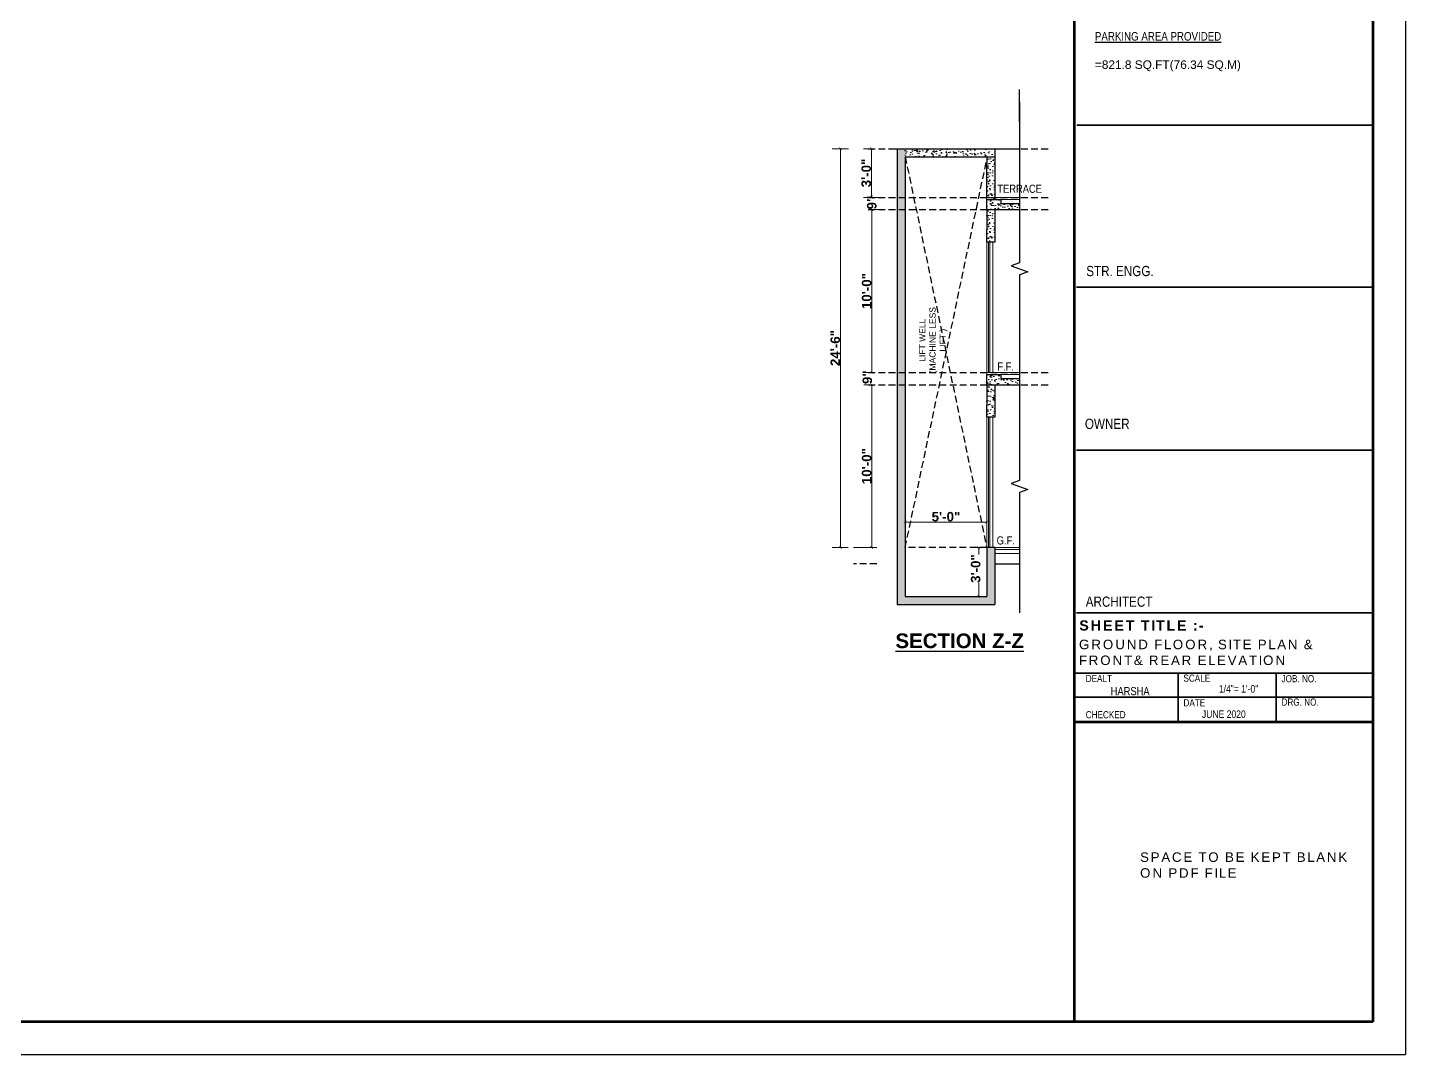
# Model space of a CAD drawing. Header units: feet. Extents: x 18471 to 30550, y -13540 to -11719.
# Drawn here: x 19316 to 20331, y -13380 to -12623 of the extents above; entities that cross this region are included whole.
import ezdxf

# ---------------------------------------------------------------- set-up
doc = ezdxf.new("R2010")
doc.units = ezdxf.units.FT
doc.header["$MEASUREMENT"] = 0
doc.header["$PDMODE"] = 2
doc.linetypes.add('DASHED', pattern=[0.75, 0.5, -0.25])
doc.linetypes.add('DASHED2', pattern=[0.375, 0.25, -0.125])
doc.layers.get('0').update_dxf_attribs({"lineweight": 30})
for name, color, linetype, lineweight in [('DIM 01', 7, 'Continuous', 9), ('DOOR', 32, 'Continuous', 13), ('HATCH', 9, 'Continuous', 20), ('PROJECTION', 1, 'DASHED2', 25), ('TEXT', 7, 'Continuous', 30), ('WALL', 10, 'Continuous', 30)]:
    doc.layers.add(name, color=color, linetype=linetype, lineweight=lineweight)
doc.layers.add('Text F.F', color=7, linetype='Continuous')
doc.styles.add('AR. TEXT 01', font='arialbd.ttf')
doc.styles.get("Standard").update_dxf_attribs({"font": 'ARIALN.TTF'})
doc.styles.add('style1', font='swissel.ttf')
doc.styles.add('TEXT', font='arial.ttf', dxfattribs={"height": 5})
doc.dimstyles.new('DIM 50', dxfattribs={"dimtxt": 6, "dimasz": 3, "dimexe": 6, "dimexo": 4, "dimgap": 0.3125, "dimtad": 1, "dimzin": 3, "dimdsep": 46, "dimlunit": 4, "dimtxsty": 'AR. TEXT 01', "dimblk": 'DOT', "dimcen": 0.09, "dimclrd": 5, "dimclre": 5, "dimclrt": 5, "dimazin": 0, "dimtfac": 0.8, "dimtofl": 0, "dimtmove": 1, "dimatfit": 3, "dimfxl": 6, "dimfxlon": 1, "dimfrac": 1, "dimtolj": 1, "dimtzin": 0, "dimlwd": -1, "dimlwe": -1, "dimarcsym": 1})
pattern_1 = [(50, (1732.317, -16983.211), (7.1726018, -0.6275213), [0.75, -8.25]), (-5, (1732.317, -16983.211), (-1.3875133, 7.5219213), [0.6, -6.6]), (100.4514, (1732.915, -16983.263), (5.7850938, 6.8943954), [0.637402, -7.011421]), (46.1842, (1732.317, -16981.211), (10.6724105, -1.65519), [1.125, -12.375]), (96.6356, (1733.207, -16981.349), (9.346627, 9.7411787), [0.956103, -10.51713]), (-8.8158, (1732.317, -16981.211), (9.3466195, 9.741186), [0.9, -9.9]), (21, (1733.317, -16981.711), (5.9690705, -4.0261889), [0.75, -8.25]), (-34, (1733.317, -16981.711), (2.4331533, 7.2515005), [0.6, -6.6]), (71.4514, (1733.8146, -16982.046), (8.4022263, 3.225305), [0.637402, -7.011421]), (37.5, (1732.3171, -16983.2107), (0.12159855, 3.32893854), [0, -6.52, 0, -6.7, 0, -6.625]), (7.5, (1732.317, -16983.2107), (2.6306954, 3.9441171), [0, -3.82, 0, -6.37, 0, -2.525]), (-32.5, (1730.0871, -16983.2107), (5.33822436, -0.2255487), [0, -2.5, 0, -7.8, 0, -10.35]), (-42.5, (1729.087, -16983.2107), (5.8318617, 1.0010498), [0, -3.25, 0, -5.18, 0, -7.35])]

# ---------------------------------------------------------------- blocks, each defined once
blk = doc.blocks.new('_ArchTick')
at = {"color": 0, "linetype": 'ByBlock', "const_width": 0.15}
blk.add_lwpolyline([(-0.5, -0.5), (0.5, 0.5)], dxfattribs=at)
blk = doc.blocks.new('*D380')
at = {"layer": 'Defpoints', "color": 0, "transparency": 16777216}
for p in [(20016.5, -13006), (20022.4, -13006), (20022.4, -13042)]:
    blk.add_point(p, dxfattribs=at)
at = {"layer": 'DIM 01', "ltscale": 5, "transparency": 16777216}
for p, q in [((20018.4, -13006), (20010.5, -13006)), ((20016.5, -13006), (20016.5, -13011.1)), ((20016.5, -13042), (20016.5, -13031.9)), ((20018.4, -13042), (20010.5, -13042))]:
    blk.add_line(p, q, dxfattribs=at)
at = {"layer": 'DIM 01', "transparency": 16777216, "xscale": 2, "yscale": 2, "zscale": 2}
for p, rotation in [((20016.5, -13006), 90), ((20016.5, -13042), 270)]:
    blk.add_blockref('_ArchTick', p, dxfattribs=dict(at, rotation=rotation))
at = {"layer": 'DIM 01', "transparency": 16777216, "insert": (20014.3, -13021.5), "char_height": 7, "attachment_point": 5, "rotation": 90, "style": 'AR. TEXT 01'}
blk.add_mtext('\\A1;3\'-0"', dxfattribs=at)
blk = doc.blocks.new('*D381')
at = {"layer": 'Defpoints', "color": 0, "transparency": 16777216}
for p in [(19937.8, -12886), (19941.9, -12886), (19941.9, -13006)]:
    blk.add_point(p, dxfattribs=at)
at = {"layer": 'DIM 01', "ltscale": 5, "transparency": 16777216}
for p, q in [((19937.9, -12886), (19931.8, -12886)), ((19937.8, -13006), (19937.8, -12886)), ((19937.9, -13006), (19931.8, -13006))]:
    blk.add_line(p, q, dxfattribs=at)
at = {"layer": 'DIM 01', "transparency": 16777216, "xscale": 2, "yscale": 2, "zscale": 2}
for p, rotation in [((19937.8, -12886), 90), ((19937.8, -13006), 270)]:
    blk.add_blockref('_ArchTick', p, dxfattribs=dict(at, rotation=rotation))
at = {"layer": 'DIM 01', "transparency": 16777216, "insert": (19934, -12946), "char_height": 7, "attachment_point": 5, "rotation": 90, "style": 'AR. TEXT 01'}
blk.add_mtext('\\A1;10\'-0"', dxfattribs=at)
blk = doc.blocks.new('*D382')
at = {"layer": 'Defpoints', "color": 0, "transparency": 16777216}
for p in [(19937.8, -12877), (19941.7, -12877), (19941.9, -12886)]:
    blk.add_point(p, dxfattribs=at)
at = {"layer": 'DIM 01', "ltscale": 5, "transparency": 16777216}
for p, q in [((19937.7, -12877), (19931.8, -12877)), ((19937.8, -12877), (19937.8, -12875)), ((19937.9, -12886), (19931.8, -12886)), ((19937.8, -12886), (19937.8, -12888))]:
    blk.add_line(p, q, dxfattribs=at)
at = {"layer": 'DIM 01', "transparency": 16777216, "xscale": 2, "yscale": 2, "zscale": 2}
for p, rotation in [((19937.8, -12877), 270), ((19937.8, -12886), 90)]:
    blk.add_blockref('_ArchTick', p, dxfattribs=dict(at, rotation=rotation))
at = {"layer": 'DIM 01', "transparency": 16777216, "insert": (19934.5, -12880.5), "char_height": 7, "attachment_point": 5, "rotation": 90, "style": 'AR. TEXT 01'}
blk.add_mtext('\\A1;9"', dxfattribs=at)
blk = doc.blocks.new('*D383')
at = {"layer": 'Defpoints', "color": 0, "transparency": 16777216}
for p in [(19935.1, -12757), (19937.8, -12757), (19941.7, -12877)]:
    blk.add_point(p, dxfattribs=at)
at = {"layer": 'DIM 01', "ltscale": 5, "transparency": 16777216}
for p, q in [((19937.8, -12877), (19937.8, -12757)), ((19939.1, -12757), (19943.8, -12757)), ((19937.7, -12877), (19931.8, -12877))]:
    blk.add_line(p, q, dxfattribs=at)
at = {"layer": 'DIM 01', "transparency": 16777216, "xscale": 2, "yscale": 2, "zscale": 2}
for p, rotation in [((19937.8, -12757), 90), ((19937.8, -12877), 270)]:
    blk.add_blockref('_ArchTick', p, dxfattribs=dict(at, rotation=rotation))
at = {"layer": 'DIM 01', "transparency": 16777216, "insert": (19934, -12817), "char_height": 7, "attachment_point": 5, "rotation": 90, "style": 'AR. TEXT 01'}
blk.add_mtext('\\A1;10\'-0"', dxfattribs=at)
blk = doc.blocks.new('*D384')
at = {"layer": 'Defpoints', "color": 0, "transparency": 16777216}
for p in [(19935.1, -12748), (19937.8, -12748), (19935.1, -12757)]:
    blk.add_point(p, dxfattribs=at)
at = {"layer": 'DIM 01', "ltscale": 5, "transparency": 16777216}
for p, q in [((19937.8, -12748), (19937.8, -12746)), ((19939.1, -12748), (19943.8, -12748)), ((19937.8, -12757), (19937.8, -12759)), ((19939.1, -12757), (19943.8, -12757))]:
    blk.add_line(p, q, dxfattribs=at)
at = {"layer": 'DIM 01', "transparency": 16777216, "xscale": 2, "yscale": 2, "zscale": 2}
for p, rotation in [((19937.8, -12748), 270), ((19937.8, -12757), 90)]:
    blk.add_blockref('_ArchTick', p, dxfattribs=dict(at, rotation=rotation))
at = {"layer": 'DIM 01', "transparency": 16777216, "insert": (19937.8, -12751.8), "char_height": 7, "attachment_point": 5, "rotation": 90, "style": 'AR. TEXT 01'}
blk.add_mtext('\\A1;9"', dxfattribs=at)
blk = doc.blocks.new('*D385')
at = {"layer": 'Defpoints', "color": 0, "transparency": 16777216}
for p in [(19962.4, -12987.2), (19962.4, -12992.5), (20022.4, -12992.5)]:
    blk.add_point(p, dxfattribs=at)
at = {"layer": 'DIM 01', "ltscale": 5, "transparency": 16777216}
for p, q in [((19962.4, -12988.5), (19962.4, -12981.2)), ((20022.4, -12988.5), (20022.4, -12981.2)), ((20022.4, -12987.2), (19962.4, -12987.2))]:
    blk.add_line(p, q, dxfattribs=at)
at = {"layer": 'DIM 01', "transparency": 16777216, "xscale": 2, "yscale": 2, "zscale": 2, "rotation": 180}
blk.add_blockref('_ArchTick', (19962.4, -12987.2), dxfattribs=at)
at = {"layer": 'DIM 01', "transparency": 16777216, "xscale": 2, "yscale": 2, "zscale": 2}
blk.add_blockref('_ArchTick', (20022.4, -12987.2), dxfattribs=at)
at = {"layer": 'DIM 01', "transparency": 16777216, "insert": (19992.4, -12983.3), "char_height": 7, "attachment_point": 5, "style": 'AR. TEXT 01'}
blk.add_mtext('\\A1;5\'-0"', dxfattribs=at)
blk = doc.blocks.new('*D386')
at = {"layer": 'Defpoints', "color": 0, "transparency": 16777216}
for p in [(19937.6, -12712.1), (19943.3, -12712.1), (19943.3, -12748)]:
    blk.add_point(p, dxfattribs=at)
at = {"layer": 'DIM 01', "ltscale": 5, "transparency": 16777216}
for p, q in [((19939.3, -12712.1), (19931.6, -12712.1)), ((19937.6, -12748), (19937.6, -12712.1)), ((19939.3, -12748), (19931.6, -12748))]:
    blk.add_line(p, q, dxfattribs=at)
at = {"layer": 'DIM 01', "transparency": 16777216, "xscale": 2, "yscale": 2, "zscale": 2}
for p, rotation in [((19937.6, -12712.1), 90), ((19937.6, -12748), 270)]:
    blk.add_blockref('_ArchTick', p, dxfattribs=dict(at, rotation=rotation))
at = {"layer": 'DIM 01', "transparency": 16777216, "insert": (19933.7, -12730), "char_height": 7, "attachment_point": 5, "rotation": 90, "style": 'AR. TEXT 01'}
blk.add_mtext('\\A1;3\'-0"', dxfattribs=at)
blk = doc.blocks.new('*D387')
at = {"layer": 'Defpoints', "color": 0, "transparency": 16777216}
for p in [(19914.7, -12712.1), (19956.4, -12712.1), (19924.4, -13006)]:
    blk.add_point(p, dxfattribs=at)
at = {"layer": 'DIM 01', "ltscale": 5, "transparency": 16777216}
for p, q in [((19920.7, -12712.1), (19908.7, -12712.1)), ((19914.7, -13006), (19914.7, -12712.1)), ((19920.4, -13006), (19908.7, -13006))]:
    blk.add_line(p, q, dxfattribs=at)
at = {"layer": 'DIM 01', "transparency": 16777216, "xscale": 2, "yscale": 2, "zscale": 2}
for p, rotation in [((19914.7, -12712.1), 90), ((19914.7, -13006), 270)]:
    blk.add_blockref('_ArchTick', p, dxfattribs=dict(at, rotation=rotation))
at = {"layer": 'DIM 01', "transparency": 16777216, "insert": (19910.9, -12859), "char_height": 7, "attachment_point": 5, "rotation": 90, "style": 'AR. TEXT 01'}
blk.add_mtext('\\A1;24\'-6"', dxfattribs=at)

msp = doc.modelspace()

# ---------------------------------------------------------------- hatches: boundary and pattern name
at = {"layer": 'HATCH', "ltscale": 20}
h = msp.add_hatch(dxfattribs=at)
h.set_pattern_fill('AR-CONC', color=256, style=0)
h.set_pattern_definition([(50, (-1988.031, -17551.687), (7.1726018, -0.6275213), [0.75, -8.25]), (-5, (-1988.031, -17551.687), (-1.3875133, 7.5219213), [0.6, -6.6]), (100.4514, (-1987.4334, -17551.739), (5.7850938, 6.8943954), [0.637402, -7.0114211]), (46.1842, (-1988.031, -17549.687), (10.6724105, -1.65519), [1.125, -12.375]), (96.6356, (-1987.142, -17549.825), (9.346627, 9.7411787), [0.956103, -10.51713]), (-8.8158, (-1988.031, -17549.687), (9.3466195, 9.741186), [0.9, -9.9]), (21, (-1987.031, -17550.187), (5.9690705, -4.0261889), [0.75, -8.25]), (-34, (-1987.031, -17550.187), (2.4331533, 7.2515005), [0.6, -6.6]), (71.4514, (-1986.534, -17550.5224), (8.4022263, 3.225305), [0.637402, -7.0114211]), (37.5, (-1988.031, -17551.687), (0.12159855, 3.32893854), [0, -6.52, 0, -6.7, 0, -6.625]), (7.5, (-1988.031, -17551.687), (2.6306954, 3.9441171), [0, -3.82, 0, -6.37, 0, -2.525]), (-32.5, (-1990.261, -17551.687), (5.33822436, -0.22554872), [0, -2.5, 0, -7.8, 0, -10.35]), (-42.5, (-1991.261, -17551.687), (5.8318617, 1.0010498), [0, -3.25, 0, -5.18, 0, -7.35])])
h.paths.add_polyline_path([(20028.404, -13047.981), (20028.404, -13005.981), (20026.904, -13005.981), (20022.404, -13005.981), (20022.404, -13041.981), (19962.404, -13041.981), (19962.404, -12712.1), (19956.404, -12712.1), (19956.404, -13047.981)])
h = msp.add_hatch(dxfattribs=at)
h.set_pattern_fill('AR-CONC', color=256, style=0)
h.set_pattern_definition([(50, (-59356.4906, 62008.72), (7.17260183, -0.62752135), [0.75, -8.25]), (-5, (-59356.4906, 62008.72), (-1.38751334, 7.52192134), [0.6, -6.6]), (100.4514445, (-59355.893, 62008.6676), (5.78508847, 6.8943999), [0.6374019, -7.0114211]), (46.1842, (-59356.4906, 62010.72), (10.6724133, -1.6551928), [1.125, -12.375]), (96.635635, (-59355.601, 62010.582), (9.3466195, 9.741186), [0.9561034, -10.5171376]), (-8.815836, (-59356.491, 62010.72), (9.3466195, 9.741186), [0.9, -9.9]), (21, (-59355.4906, 62010.22), (5.96907052, -4.0261889), [0.75, -8.25]), (-34, (-59355.4906, 62010.22), (2.4331533, 7.25150045), [0.6, -6.6]), (71.451445, (-59354.993, 62009.8844), (8.40222377, 3.22531153), [0.6374019, -7.0114211]), (37.5, (-59356.4906, 62008.72), (0.121598553, 3.32893854), [0, -6.52, 0, -6.7, 0, -6.625]), (7.5, (-59356.4906, 62008.72), (2.63069537, 3.94411712), [0, -3.82, 0, -6.37, 0, -2.525]), (-32.5, (-59358.7206, 62008.72), (5.33822436, -0.22554872), [0, -2.5, 0, -7.8, 0, -10.35]), (-42.5, (-59359.7206, 62008.72), (5.8318617, 1.00104982), [0, -3.25, 0, -5.18, 0, -7.35])])
h.paths.add_polyline_path([(19962.404, -12718.1), (20026.904, -12718.1), (20026.904, -12712.1), (19962.404, -12712.1)])
at = {"layer": 'HATCH', "ltscale": 10}
h = msp.add_hatch(dxfattribs=at)
h.set_pattern_fill('AR-CONC', color=256, style=0)
h.set_pattern_definition([(50, (1730.817, -16939.711), (7.1726018, -0.6275213), [0.75, -8.25]), (-5, (1730.817, -16939.711), (-1.3875133, 7.5219213), [0.6, -6.6]), (100.4514, (1731.415, -16939.763), (5.7850938, 6.8943954), [0.637402, -7.011421]), (46.1842, (1730.817, -16937.711), (10.6724105, -1.65519), [1.125, -12.375]), (96.6356, (1731.707, -16937.849), (9.346627, 9.7411787), [0.956103, -10.51713]), (-8.8158, (1730.817, -16937.711), (9.3466195, 9.741186), [0.9, -9.9]), (21, (1731.817, -16938.211), (5.9690705, -4.0261889), [0.75, -8.25]), (-34, (1731.817, -16938.211), (2.4331533, 7.2515005), [0.6, -6.6]), (71.4514, (1732.3146, -16938.546), (8.4022263, 3.225305), [0.637402, -7.011421]), (37.5, (1730.8171, -16939.7107), (0.12159855, 3.32893854), [0, -6.52, 0, -6.7, 0, -6.625]), (7.5, (1730.817, -16939.7107), (2.6306954, 3.9441171), [0, -3.82, 0, -6.37, 0, -2.525]), (-32.5, (1728.5871, -16939.7107), (5.33822436, -0.2255487), [0, -2.5, 0, -7.8, 0, -10.35]), (-42.5, (1727.587, -16939.7107), (5.8318617, 1.0010498), [0, -3.25, 0, -5.18, 0, -7.35])])
h.paths.add_polyline_path([(20022.404, -12749.481), (20028.404, -12749.481), (20028.404, -12718.1), (20022.404, -12718.1)])
h = msp.add_hatch(dxfattribs=at)
h.set_pattern_fill('AR-CONC', color=256, style=0)
h.set_pattern_definition(pattern_1)
h.paths.add_polyline_path([(20046.598, -12756.981), (20046.598, -12752.481), (20032.904, -12752.481), (20032.904, -12749.481), (20022.404, -12749.481), (20022.404, -12756.981)])
h = msp.add_hatch(dxfattribs=at)
h.set_pattern_fill('AR-CONC', color=256, style=0)
h.set_pattern_definition([(50, (1730.817, -16971.211), (7.1726018, -0.6275213), [0.75, -8.25]), (-5, (1730.817, -16971.211), (-1.3875133, 7.5219213), [0.6, -6.6]), (100.4514, (1731.415, -16971.263), (5.7850938, 6.8943954), [0.637402, -7.011421]), (46.1842, (1730.817, -16969.211), (10.6724105, -1.65519), [1.125, -12.375]), (96.6356, (1731.707, -16969.349), (9.346627, 9.7411787), [0.956103, -10.51713]), (-8.8158, (1730.817, -16969.211), (9.3466195, 9.741186), [0.9, -9.9]), (21, (1731.817, -16969.711), (5.9690705, -4.0261889), [0.75, -8.25]), (-34, (1731.817, -16969.711), (2.4331533, 7.2515005), [0.6, -6.6]), (71.4514, (1732.3146, -16970.046), (8.4022263, 3.225305), [0.637402, -7.011421]), (37.5, (1730.8171, -16971.2107), (0.12159855, 3.32893854), [0, -6.52, 0, -6.7, 0, -6.625]), (7.5, (1730.817, -16971.2107), (2.6306954, 3.9441171), [0, -3.82, 0, -6.37, 0, -2.525]), (-32.5, (1728.5871, -16971.2107), (5.33822436, -0.2255487), [0, -2.5, 0, -7.8, 0, -10.35]), (-42.5, (1727.587, -16971.2107), (5.8318617, 1.0010498), [0, -3.25, 0, -5.18, 0, -7.35])])
h.paths.add_polyline_path([(20022.404, -12780.981), (20028.404, -12780.981), (20028.404, -12756.981), (20022.404, -12756.981)])
h = msp.add_hatch(dxfattribs=at)
h.set_pattern_fill('AR-CONC', color=256, style=0)
h.set_pattern_definition(pattern_1)
h.paths.add_polyline_path([(20046.598, -12885.981), (20046.598, -12881.481), (20032.904, -12881.481), (20032.904, -12878.481), (20022.404, -12878.481), (20022.404, -12885.981)])
h = msp.add_hatch(dxfattribs=at)
h.set_pattern_fill('AR-CONC', color=256, style=0)
h.set_pattern_definition([(50, (1730.817, -16965.211), (7.1726018, -0.6275213), [0.75, -8.25]), (-5, (1730.817, -16965.211), (-1.3875133, 7.5219213), [0.6, -6.6]), (100.4514, (1731.415, -16965.263), (5.7850938, 6.8943954), [0.637402, -7.011421]), (46.1842, (1730.817, -16963.211), (10.6724105, -1.65519), [1.125, -12.375]), (96.6356, (1731.707, -16963.349), (9.346627, 9.7411787), [0.956103, -10.51713]), (-8.8158, (1730.817, -16963.211), (9.3466195, 9.741186), [0.9, -9.9]), (21, (1731.817, -16963.711), (5.9690705, -4.0261889), [0.75, -8.25]), (-34, (1731.817, -16963.711), (2.4331533, 7.2515005), [0.6, -6.6]), (71.4514, (1732.3146, -16964.046), (8.4022263, 3.225305), [0.637402, -7.011421]), (37.5, (1730.8171, -16965.2107), (0.12159855, 3.32893854), [0, -6.52, 0, -6.7, 0, -6.625]), (7.5, (1730.817, -16965.2107), (2.6306954, 3.9441171), [0, -3.82, 0, -6.37, 0, -2.525]), (-32.5, (1728.5871, -16965.2107), (5.33822436, -0.2255487), [0, -2.5, 0, -7.8, 0, -10.35]), (-42.5, (1727.587, -16965.2107), (5.8318617, 1.0010498), [0, -3.25, 0, -5.18, 0, -7.35])])
h.paths.add_polyline_path([(20022.404, -12909.981), (20028.404, -12909.981), (20028.404, -12885.981), (20022.404, -12885.981)])

# ---------------------------------------------------------------- linework, layer by layer
at = {"color": 3, "lineweight": 25}
for p in [(20330.869, -11849.532), (18470.869, -13379.53)]:
    msp.add_line(p, (20330.869, -13379.53), dxfattribs=at)
for p, q in [((19950.404, -12712.1), (19956.404, -12712.1)), ((20028.404, -12712.1), (20046.598, -12712.1, -0.302)), ((20046.598, -12796.083, -0.292), (20040.417, -12798.333, -0.292)), ((20040.417, -12798.333, -0.292), (20052.78, -12802.833, -0.292)), ((20052.78, -12802.833, -0.292), (20046.598, -12805.083, -0.292)), ((20046.598, -12956.501, -0.292), (20040.417, -12958.751, -0.292)), ((20040.417, -12958.751, -0.292), (20052.78, -12963.251, -0.292)), ((20052.78, -12963.251, -0.292), (20046.598, -12965.501, -0.292))]:
    msp.add_line(p, q)
for points, elevation in [([(20046.598, -12692.357), (20046.598, -12668.485)], -0.302), ([(20046.598, -12677.485), (20046.598, -12725.586)], -0.292), ([(20046.598, -12725.586), (20046.598, -12796.083)], -0.302), ([(20046.598, -12805.083), (20046.598, -12892.005)], -0.292), ([(20046.598, -12892.005), (20046.598, -12956.501)], -0.302), ([(20046.598, -12965.501), (20046.598, -13053.998)], -0.292)]:
    msp.add_lwpolyline(points, dxfattribs=dict(elevation=elevation))
at = {"layer": 'DOOR'}
for p, q in [((20022.404, -12747.981), (20022.404, -12749.481)), ((20028.404, -12747.981), (20022.404, -12747.981)), ((20028.404, -12747.981), (20046.598, -12747.981)), ((20032.904, -12749.481), (20046.598, -12749.481)), ((20022.404, -12780.981), (20022.404, -12876.981)), ((20023.654, -12780.981), (20023.654, -12876.981)), ((20024.654, -12780.981), (20024.654, -12876.981)), ((20026.904, -12780.981), (20026.904, -12876.981)), ((20022.404, -12876.981), (20022.404, -12878.481)), ((20028.404, -12876.981), (20022.404, -12876.981)), ((20028.404, -12876.981), (20046.598, -12876.981)), ((20032.904, -12878.481), (20046.598, -12878.481)), ((20022.404, -12909.981), (20022.404, -13005.981)), ((20023.654, -12909.981), (20023.654, -13005.981)), ((20024.654, -12909.981), (20024.654, -13005.981)), ((20026.904, -12909.981), (20026.904, -13005.981)), ((19941.404, -13005.981), (19924.403, -13005.981)), ((20026.904, -13005.981), (20046.598, -13005.981)), ((20028.404, -13007.481), (20046.598, -13007.481)), ((20028.404, -13010.481), (20046.598, -13010.481))]:
    msp.add_line(p, q, dxfattribs=at)
at = {"layer": 'PROJECTION', "linetype": 'DASHED', "ltscale": 10}
for p, q in [((19935.144, -12712.1), (20069.194, -12712.1)), ((19962.404, -12718.1), (20022.404, -13005.981)), ((19962.404, -13005.981), (20022.404, -12720.35)), ((19935.144, -12747.981), (20069.194, -12747.981)), ((19935.144, -12756.981), (20069.194, -12756.981)), ((19935.144, -12876.981), (20069.194, -12876.981)), ((19935.144, -12885.981), (20069.194, -12885.981)), ((20022.404, -13005.981), (19962.404, -13005.981)), ((19941.404, -13017.981), (19924.403, -13017.981))]:
    msp.add_line(p, q, dxfattribs=at)
at = {"layer": 'WALL', "color": 35, "linetype": 'Continuous', "lineweight": 60}
for p, q in [((20087.072, -13355.53), (20087.072, -11873.532)), ((20306.869, -11873.532), (20306.869, -13355.53)), ((20087.072, -13134.358), (20306.869, -13134.358)), ((20087.072, -13134.358), (20306.869, -13134.358)), ((20306.869, -13355.53), (18494.869, -13355.53))]:
    msp.add_line(p, q, dxfattribs=at)
at = {"layer": 'WALL', "color": 35, "linetype": 'Continuous', "lineweight": 50}
msp.add_line((20087.072, -12490.25), (20087.072, -12841.316), dxfattribs=at)
at = {"layer": 'WALL', "color": 35, "linetype": 'Continuous', "lineweight": 35}
for p, q in [((20088.882, -12694.639), (20307.882, -12694.639)), ((20088.493, -12814.217), (20307.493, -12814.217)), ((20088.493, -12934.217), (20307.493, -12934.217)), ((20088.493, -13054.217), (20307.493, -13054.217)), ((20087.072, -13098.467), (20306.869, -13098.467)), ((20163.486, -13134.358), (20163.486, -13098.467)), ((20235.743, -13134.358), (20235.743, -13098.467)), ((20087.072, -13116.177), (20306.869, -13116.177))]:
    msp.add_line(p, q, dxfattribs=at)
at = {"layer": 'WALL', "ltscale": 10}
for p, q in [((19956.404, -12712.1), (19956.404, -13047.981)), ((19956.404, -12712.1), (20028.404, -12712.1)), ((20028.404, -12712.1), (20028.404, -12718.1)), ((19962.404, -12718.1), (19962.404, -13041.981)), ((19962.404, -12718.1), (20028.404, -12718.1)), ((20022.404, -12718.1), (20022.404, -12722.6)), ((20022.404, -12749.481), (20022.404, -12722.6)), ((20028.404, -12718.1), (20028.404, -12749.481)), ((20022.404, -12749.481), (20032.904, -12749.481)), ((20022.404, -12756.981), (20022.404, -12749.481)), ((20022.404, -12756.981), (20022.404, -12771.981)), ((20022.404, -12756.981), (20046.598, -12756.981)), ((20022.404, -12756.981), (20046.598, -12756.981)), ((20028.404, -12756.981), (20028.404, -12771.981)), ((20032.904, -12749.481), (20032.904, -12752.481)), ((20032.904, -12752.481), (20046.598, -12752.481)), ((20022.404, -12878.481), (20032.904, -12878.481)), ((20022.404, -12885.981), (20022.404, -12878.481)), ((20032.904, -12878.481), (20032.904, -12881.481)), ((20022.404, -12885.981), (20022.404, -12900.981)), ((20022.404, -12885.981), (20046.598, -12885.981)), ((20028.404, -12885.981), (20028.404, -12900.981)), ((20028.404, -12885.981), (20046.598, -12885.981)), ((20032.904, -12881.481), (20046.598, -12881.481)), ((20028.404, -13017.981), (20046.598, -13017.981)), ((19962.404, -13041.981), (20022.404, -13041.981)), ((19956.404, -13047.981), (20028.404, -13047.981))]:
    msp.add_line(p, q, dxfattribs=at)
at = {"layer": 'WALL', "ltscale": 0.3}
for p, q in [((20022.404, -12780.981), (20022.404, -12771.981)), ((20028.404, -12771.981), (20028.404, -12780.981)), ((20028.404, -12780.981), (20022.404, -12780.981)), ((20022.404, -12909.981), (20022.404, -12900.981)), ((20028.404, -12909.981), (20022.404, -12909.981)), ((20028.404, -12900.981), (20028.404, -12909.981)), ((20028.404, -13005.981), (20022.404, -13005.981)), ((20022.404, -13005.981), (20022.404, -13041.981)), ((20028.404, -13005.981), (20028.404, -13047.981))]:
    msp.add_line(p, q, dxfattribs=at)

# ---------------------------------------------------------------- texts
at = {"layer": 'TEXT', "attachment_point": 1}
for s, insert, char_height, width in [('\\A1;{\\LPARKING AREA PROVIDED\\P\\fArial|b0|i0|c0|p34;\\H1.0003x;\\l\\P=821.8 SQ.FT(\\H1.001x;76.34 SQ.M)}', (20102.104, -12626.181), 6.25, 239.80007), ('\\A1;TERRACE', (20030.266, -12738.606), 6, 15.62201), ('\\A1;F.F.', (20030.266, -12869.554), 6, 15.62201), ('\\A1;G.F.', (20029.766, -12997.743), 6, 15.62201)]:
    msp.add_mtext(s, dxfattribs=dict(at, insert=insert, char_height=char_height, width=width))
at = {"layer": 'TEXT', "linetype": 'Continuous', "lineweight": -2, "attachment_point": 1}
for s, insert, char_height, width in [('STR. ENGG.', (20095.751, -12798.488), 7.5, 142.08952), ('OWNER', (20094.738, -12911.098), 7.5, 142.08952), ('ARCHITECT', (20095.362, -13042.135), 7.5, 142.08952), ('{\\fSwis721 LtEx BT|b1|i0|c0|p34;\\T1.2;SHEET TITLE :-}', (20090.617, -13059.636), 7.5, 214.07489), ('DEALT', (20095.362, -13099.811), 5.25, 34.1884), ('SCALE', (20167.355, -13099.605), 5.25, 34.1884), ('JOB. NO.', (20239.612, -13099.994), 5.25, 34.1884), ('HARSHA', (20113.775, -13108.825), 6, 82.77212), ('DATE', (20167.355, -13117.766), 5.25, 34.1884), ('DRG. NO.', (20239.612, -13117.235), 5.25, 58.38209), ('CHECKED', (20095.362, -13126.553), 5.25, 38.56783)]:
    msp.add_mtext(s, dxfattribs=dict(at, insert=insert, char_height=char_height, width=width))
at = {"layer": 'TEXT', "insert": (19972.749, -12853.208, -0.128), "char_height": 4.5, "width": 61.34088, "attachment_point": 2, "rotation": 90, "style": 'TEXT'}
msp.add_mtext('\\A1;{\\fArial|b0|i0|c204|p34;LIFT WELL\\P(\\fArial|b0|i0|c0|p34;MACHINE LESS LIFT \\fArial|b0|i0|c204|p34;)}', dxfattribs=at)
at = {"layer": 'TEXT', "linetype": 'Continuous', "lineweight": -2, "char_height": 7, "attachment_point": 1, "style": 'style1'}
for s, insert, width in [('{\\T1.2;GROUND FLOOR, SITE PLAN & \\PFRONT& REAR ELEVATION}', (20090.408, -13073.908), 245.30527), ('{\\T1.2;SPACE TO BE KEPT BLANK ON PDF FILE}', (20135.404, -13230.629), 157.35631)]:
    msp.add_mtext(s, dxfattribs=dict(at, insert=insert, width=width))
at = {"layer": 'TEXT', "lineweight": -2, "char_height": 5.5, "width": 63.64834, "attachment_point": 1}
for s, insert in [('1/4"= 1\'-0"', (20193.443, -13107.384)), ('JUNE 2020', (20180.985, -13126.039))]:
    msp.add_mtext(s, dxfattribs=dict(at, insert=insert))
at = {"layer": 'Text F.F', "ltscale": 2, "insert": (20002.529, -13080.27), "char_height": 9, "width": 324.83091, "attachment_point": 8}
msp.add_mtext('\\A1;{\\fSwis721 LtEx BT|b1|i0|c0|p34;\\H1.2x;\\LSECTION Z-Z}', dxfattribs=at)

# ---------------------------------------------------------------- dimensions: what is measured, and where the dimension line sits
at = {"layer": 'DIM 01', "ltscale": 5}
for base, p1, p2, angle, picture, middle in [((19914.75, -12712.1), (19924.403, -13005.981), (19956.404, -12712.1), 90, '*D387', (19910.867, -12859.041)), ((19937.571, -12712.1), (19943.31, -12747.981), (19943.31, -12712.1), 90, '*D386', (19933.689, -12730.041)), ((19937.841, -12756.981), (19941.735, -12876.981), (19935.144, -12756.981), 270, '*D383', (19933.959, -12816.981))]:
    dim = msp.add_linear_dim(base=base, p1=p1, p2=p2, angle=angle, dimstyle='DIM 50', override={"dimtxt": 7, "dimasz": 2, "dimblk": 'ArchTick', "dimblk1": 'ArchTick', "dimblk2": 'ArchTick', "dimclrd": 256, "dimclre": 256, "dimclrt": 256, "dimtmove": 2}, dxfattribs=at)
    dim.commit()
    dim.dimension.update_dxf_attribs({"geometry": picture, "text_midpoint": middle})
for base, p1, p2, angle, picture, middle, dimtype in [((19937.841, -12747.981), (19935.144, -12756.981), (19935.144, -12747.981), 270, '*D384', (19937.841, -12751.837), 160), ((19937.841, -12876.981), (19941.902, -12885.981), (19941.735, -12876.981), 270, '*D382', (19934.516, -12880.484), 160), ((20016.483, -13005.981), (20022.404, -13041.981), (20022.404, -13005.981), 90, '*D380', (20014.341, -13021.481), 161)]:
    dim = msp.add_linear_dim(base=base, p1=p1, p2=p2, angle=angle, dimstyle='DIM 50', override={"dimtxt": 7, "dimasz": 2, "dimblk": 'ArchTick', "dimblk1": 'ArchTick', "dimblk2": 'ArchTick', "dimclrd": 256, "dimclre": 256, "dimclrt": 256, "dimtmove": 2}, dxfattribs=at)
    dim.commit()
    dim.dimension.update_dxf_attribs({"geometry": picture, "text_midpoint": middle, "dimtype": dimtype})
dim = msp.add_aligned_dim(p1=(19941.902, -13005.981), p2=(19941.902, -12885.981), distance=4.061, dimstyle='DIM 50', override={"dimtxt": 7, "dimasz": 2, "dimblk": 'ArchTick', "dimblk1": 'ArchTick', "dimblk2": 'ArchTick', "dimclrd": 256, "dimclre": 256, "dimclrt": 256, "dimtmove": 2}, dxfattribs=at)
dim.commit()
dim.dimension.update_dxf_attribs({"geometry": '*D381', "text_midpoint": (19933.959, -12945.981)})
dim = msp.add_linear_dim(base=(19962.404, -12987.184), p1=(20022.404, -12992.518), p2=(19962.404, -12992.518), dimstyle='DIM 50', override={"dimtxt": 7, "dimasz": 2, "dimblk": 'ArchTick', "dimblk1": 'ArchTick', "dimblk2": 'ArchTick', "dimclrd": 256, "dimclre": 256, "dimclrt": 256, "dimtmove": 2}, dxfattribs=at)
dim.commit()
dim.dimension.update_dxf_attribs({"geometry": '*D385', "text_midpoint": (19992.404, -12983.302)})

doc.saveas('drawing.dxf')
